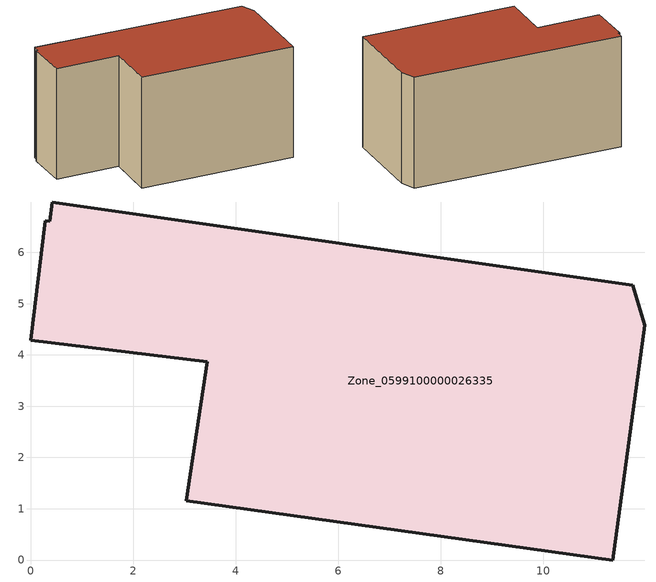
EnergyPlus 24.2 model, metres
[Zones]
Zone_0599100000026335
 floor ground (C_G): 0.37,6.61 0.42,6.98 11.74,5.36 11.97,4.58 11.35,0 3.03,1.15 3.44,3.87 0,4.29 0.28,6.62 z0
 wall outside (C_F): 3.44,3.87 3.03,1.15 11.35,0 11.97,4.58 11.74,5.36 0.42,6.98 0.37,6.61 0.28,6.62 0,4.29 3.44,3.87 z0:6.16
 roof outside (C_R): 11.97,4.58 11.74,5.36 0.42,6.98 0.37,6.61 0.28,6.62 0,4.29 3.44,3.87 3.03,1.15 11.35,0 z6.16
[BUILDING]
Pand.0599100000026335: North Axis=0; Terrain=City; Loads Convergence Tolerance Value=0.04; Temperature Convergence Tolerance Value=0.4; Solar Distribution=FullExterior; Maximum Number of Warmup Days=25; Minimum Number of Warmup Days=1
[Site:Location]
Rotterdam.The.Hague.AP_ZH_NLD Design_Conditions: Latitude=51.96; Longitude=4.45; Time Zone=1; Elevation=-4.5
[SITE:GROUNDTEMPERATURE:BUILDINGSURFACE]
18, 18, 18, 18, 18, 18, 18, 18, 18, 18, 18, 18
[MATERIAL] Thermal Absorptance=0.9; Solar Absorptance=0.7; Visible Absorptance=0.7
Name | Roughness | Thickness | Conductivity | Density | Specific Heat
G.TI.1946 | MediumSmooth | 0.15 | 1 | 540 | 1210
F.TI.1946 | Rough | 0.3 | 0.857143 | 1920 | 840
R.TI.1946 | MediumRough | 0.2 | 0.1 | 1500 | 1000
[CONSTRUCTION]
C_G: G.TI.1946
C_F: F.TI.1946
C_R: R.TI.1946
[ZONE]
Zone_0599100000026335: Type=1; Multiplier=1; Ceiling Height=Autocalculate; Volume=Autocalculate; Floor Area=autocalculate; Part of Total Floor Area=Yes
[ZONEINFILTRATION:DESIGNFLOWRATE]
Infil_Zone_0599100000026335: Zone or ZoneList or Space or SpaceList=Zone_0599100000026335; Schedule=AlwaysOn; Design Flow Rate Calculation Method=Flow/Area; Flow Rate per Floor Area=0.003; Constant Term Coefficient=1; Temperature Term Coefficient=0; Velocity Term Coefficient=0; Velocity Squared Term Coefficient=0
[HVACTEMPLATE:ZONE:IDEALLOADSAIRSYSTEM]
Zone_0599100000026335: Maximum Heating Supply Air Temperature=50; Minimum Cooling Supply Air Temperature=13; Maximum Heating Supply Air Humidity Ratio=0.0156; Minimum Cooling Supply Air Humidity Ratio=0.0077; Heating Limit=NoLimit; Cooling Limit=NoLimit; Dehumidification Control Type=ConstantSensibleHeatRatio; Cooling Sensible Heat Ratio=0.7; Dehumidification Setpoint=60; Humidification Control Type=None; Humidification Setpoint=30; Outdoor Air Method=None; Outdoor Air Flow Rate per Person=0.00944; Outdoor Air Flow Rate per Zone Floor Area=0; Outdoor Air Flow Rate per Zone=0; Demand Controlled Ventilation Type=None; Outdoor Air Economizer Type=NoEconomizer; Heat Recovery Type=None; Sensible Heat Recovery Effectiveness=0.7; Latent Heat Recovery Effectiveness=0.65
[ZONECONTROL:THERMOSTAT]
ThermostatControl_Zone_0599100000026335: Zone or ZoneList=Zone_0599100000026335; Control Type Schedule=DualSetpointControlType; Control 1=Thermostat_Zone_0599100000026335; Temperature Difference Between Cutout And Setpoint=0
[THERMOSTATSETPOINT:DUALSETPOINT]
Thermostat_Zone_0599100000026335: Heating Setpoint Temperature Schedule=HeatingSetpoint_Zone_0599100000026335; Cooling Setpoint Temperature Schedule=CoolingSetpoint_Zone_0599100000026335
[SCHEDULE:COMPACT]
HeatingSetpoint_Zone_0599100000026335: Through: 12/31, For: AllDays, Until: 24:00, 21
CoolingSetpoint_Zone_0599100000026335: Through: 12/31, For: AllDays, Until: 24:00, 24
DualSetpointControlType: Through: 12/31, For: AllDays, Until: 24:00, 4
AlwaysOn: Through: 12/31, For: AllDays, Until: 24:00, 1
